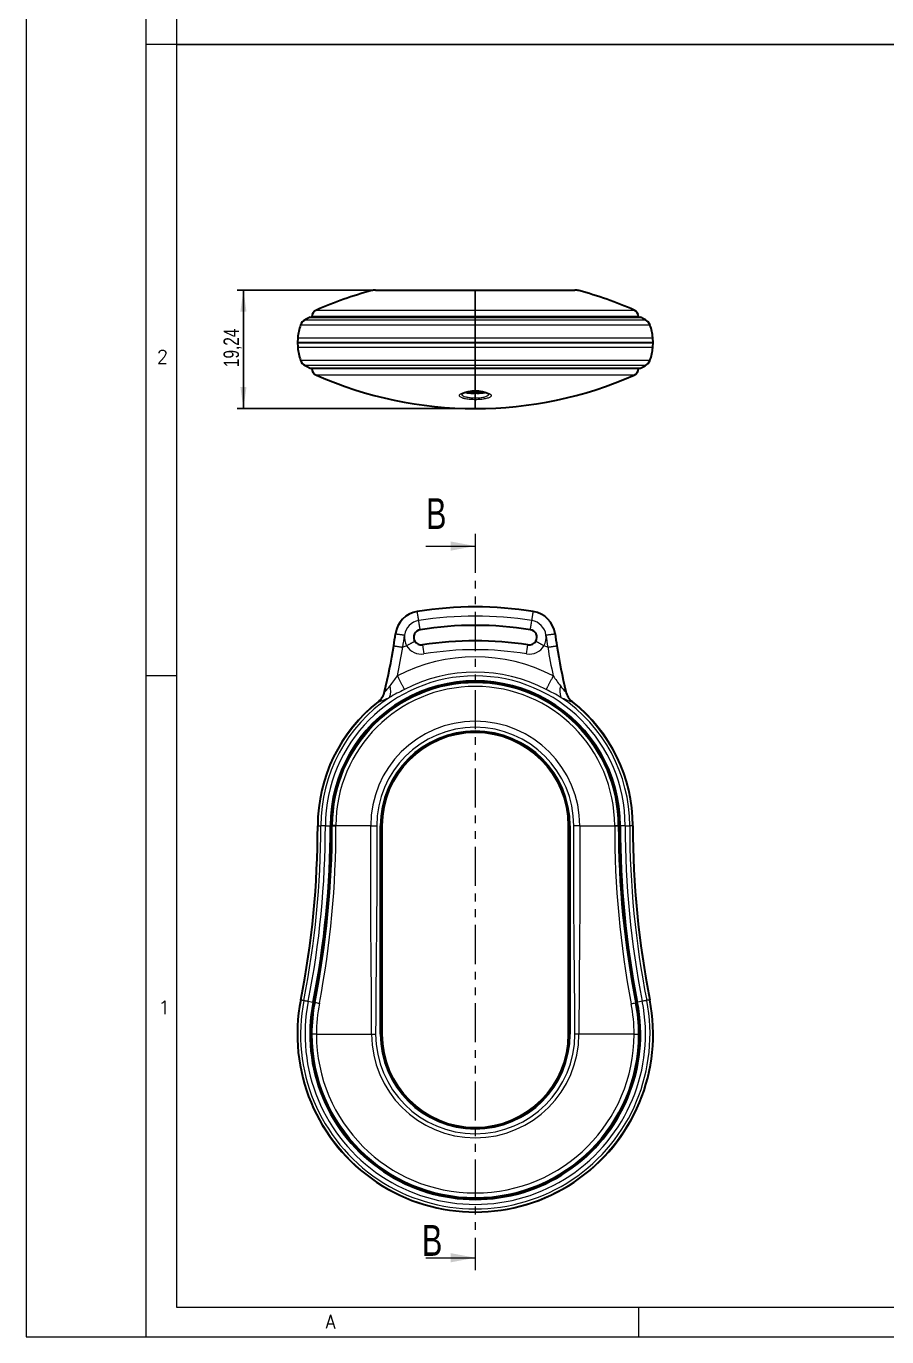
# Model space of a CAD drawing. Header units: millimetres. Extents: x 0 to 594, y 0 to 420.
# Drawn here: x 0.2 to 139.9, y 0.2 to 213 of the extents above; entities that cross this region are included whole.
import ezdxf

# ---------------------------------------------------------------- set-up
doc = ezdxf.new("R2010")
doc.units = ezdxf.units.MM
doc.linetypes.add('SLD-Durchgehend', pattern=[0])
doc.linetypes.add('SLD-Phantom', pattern=[12.7, 6.35, -1.27, 1.27, -1.27, 1.27, -1.27])
doc.layers.add('SLD-0', color=7, linetype='SLD-Durchgehend')
doc.styles.add('SLDTEXTSTYLE1', font='simplex_.ttf', dxfattribs={"width": 0.95})
doc.styles.add('SLDTEXTSTYLE3', font='ARIALN.TTF', dxfattribs={"width": 0.87})
doc.dimstyles.new('SLDDIMSTYLE0', dxfattribs={"dimtxt": 2.5, "dimasz": 3.5, "dimexe": 0, "dimexo": 0.0625, "dimtad": 1, "dimrnd": 1e-09, "dimzin": 12, "dimdsep": 46, "dimtxsty": 'SLDTEXTSTYLE3', "dimsah": 1, "dimcen": 0.09, "dimadec": 0, "dimazin": 0, "dimtfac": 1, "dimtofl": 0, "dimtmove": 0, "dimatfit": 3, "dimfxl": 0, "dimtolj": 1, "dimtzin": 12, "dimarcsym": 0})

# ---------------------------------------------------------------- blocks, each defined once
blk = doc.blocks.new('*D34')
at = {"layer": 'SLD-0'}
for p, q in [((72.1, 170.13), (34.46, 170.13)), ((35.46, 150.89), (35.46, 170.13)), ((72.1, 150.89), (34.46, 150.89))]:
    blk.add_line(p, q, dxfattribs=at)
for points in [[(35.46, 170.13), (34.96, 166.63), (35.96, 166.63)], [(35.46, 150.89), (35.96, 154.39), (34.96, 154.39)]]:
    blk.add_solid(points, dxfattribs=at)
at = {"layer": 'SLD-0', "insert": (32.23, 157.63), "char_height": 2.5, "attachment_point": 1, "rotation": 90, "style": 'SLDTEXTSTYLE3'}
blk.add_mtext('19,24', dxfattribs=at)

msp = doc.modelspace()

# ---------------------------------------------------------------- linework, layer by layer
at = {"color": 7, "linetype": 'SLD-Durchgehend', "lineweight": 0}
for p, q in [((0.19875, 419.8), (0.19875, 0.2)), ((19.59875, 419.8), (19.59875, 0.2)), ((24.59875, 415), (24.59875, 5)), ((24.59875, 210), (19.59875, 210)), ((89.91983, 170.04372), (56.27595, 170.04372)), ((47.31455, 166.88017), (98.88123, 166.88017)), ((101.46389, 164.45601), (44.73189, 164.45601)), ((45.46226, 165.29709), (100.73352, 165.29709)), ((99.61983, 165.81129), (46.57595, 165.81129)), ((101.92401, 162.29683), (44.27177, 162.29683)), ((44.27685, 162.3604), (101.91893, 162.3604)), ((44.27177, 160.88372), (101.92401, 160.88372)), ((101.91893, 160.82014), (44.27685, 160.82014)), ((44.73189, 158.72454), (101.46389, 158.72454)), ((100.73352, 157.88345), (45.46226, 157.88345)), ((46.57595, 157.36925), (99.61983, 157.36925)), ((98.88123, 156.30037), (47.31455, 156.30037)), ((74.39011, 153.5604), (71.80541, 153.5604)), ((24.59875, 107.5), (19.59875, 107.5)), ((58.40748, 104.9112), (58.39862, 104.90571)), ((87.79716, 104.90571), (87.7883, 104.9112)), ((57.31549, 103.27668), (57.31552, 103.27684)), ((57.38416, 103.26205), (57.36506, 103.25356)), ((88.81162, 103.26205), (88.83072, 103.25356)), ((88.88026, 103.27684), (88.88029, 103.27668)), ((47.52289, 83.15229), (47.57177, 83.15229)), ((47.57685, 83.15229), (47.57177, 83.15229)), ((47.57685, 83.15229), (48.03189, 83.15229)), ((48.76226, 83.15229), (48.03189, 83.15229)), ((48.76226, 83.15229), (49.58539, 83.15229)), ((49.68223, 83.16342), (49.88545, 83.18676)), ((50.46917, 83.18808), (49.88545, 83.18676)), ((49.88545, 83.15229), (49.88545, 83.18676)), ((49.88545, 83.15229), (50.46917, 83.15229)), ((50.46917, 83.18808), (50.46917, 83.15229)), ((56.12156, 83.15229), (50.46917, 83.15229)), ((56.12156, 83.15229), (57.1, 83.15229)), ((57.68419, 83.15229), (57.84857, 83.15229)), ((57.68419, 49.32729), (57.68419, 83.15229)), ((57.84857, 83.15229), (57.84857, 49.32729)), ((57.89739, 83.15229), (57.84857, 83.15229)), ((57.89739, 49.32729), (57.89739, 83.15229)), ((57.89739, 83.15229), (57.99701, 83.15229)), ((57.99701, 83.15229), (57.99701, 49.32729)), ((88.29839, 83.15229), (88.19877, 83.15229)), ((88.19877, 49.32729), (88.19877, 83.15229)), ((88.29839, 83.15229), (88.34721, 83.15229)), ((88.29839, 83.15229), (88.29839, 49.32729)), ((88.34721, 83.15229), (88.51158, 83.15229)), ((88.34721, 49.32729), (88.34721, 83.15229)), ((88.51158, 83.15229), (88.51158, 49.32729)), ((90.07421, 83.15229), (89.09578, 83.15229)), ((90.07421, 83.15229), (95.72664, 83.15229)), ((96.31033, 83.11782), (95.72661, 83.11977)), ((96.31036, 83.15229), (95.72664, 83.15229)), ((96.31036, 83.15229), (96.31033, 83.11782)), ((96.51355, 83.14116), (96.31033, 83.11782)), ((97.43352, 83.15229), (96.61039, 83.15229)), ((97.43352, 83.15229), (98.16389, 83.15229)), ((98.61893, 83.15229), (98.16389, 83.15229)), ((98.61893, 83.15229), (98.62401, 83.15229)), ((98.67289, 83.15229), (98.62401, 83.15229)), ((44.76738, 54.90831), (44.81534, 54.89887)), ((46.88815, 54.50187), (47.08377, 54.48616)), ((47.08377, 54.48616), (47.08377, 54.48616)), ((99.31193, 54.48004), (99.125, 54.42039)), ((101.4284, 54.90831), (101.38044, 54.89887)), ((47.31455, 49.32729), (46.57595, 49.32729)), ((47.31455, 49.32729), (56.27596, 49.32729)), ((56.27595, 49.32729), (56.92477, 49.32729)), ((57.68419, 49.32729), (57.84857, 49.32729)), ((57.89739, 49.32729), (57.84857, 49.32729)), ((57.99701, 49.32729), (57.89739, 49.32729)), ((88.19877, 49.32729), (88.29839, 49.32729)), ((88.29839, 49.32729), (88.34721, 49.32729)), ((88.34721, 49.32729), (88.51158, 49.32729)), ((89.91982, 49.32729), (89.27101, 49.32729)), ((98.88123, 49.32729), (89.91982, 49.32729)), ((98.88123, 49.32729), (99.61983, 49.32729)), ((24.59875, 5), (588.59875, 5)), ((99.59875, 5), (99.59875, 0.2)), ((0.19875, 0.2), (593.59875, 0.2))]:
    msp.add_line(p, q, dxfattribs=at)
at = {"color": 7, "linetype": 'SLD-Durchgehend', "lineweight": 30}
for p, q in [((56.92477, 170.13027), (89.27101, 170.13027)), ((46.28709, 165.71527), (99.91001, 165.71527)), ((46.57595, 165.81129), (46.57095, 165.71527)), ((99.62483, 165.71527), (99.61983, 165.81129)), ((44.27177, 162.29683), (44.22289, 161.59027)), ((101.97289, 161.59027), (101.92401, 162.29683)), ((44.22289, 161.59027), (44.27177, 160.88372)), ((44.22472, 161.59027), (101.97248, 161.59027)), ((101.92401, 160.88372), (101.97289, 161.59027)), ((46.28709, 157.46527), (99.91001, 157.46527)), ((46.57095, 157.46527), (46.57595, 157.36925)), ((99.61983, 157.36925), (99.62483, 157.46527)), ((72.8479, 153.46976), (72.8479, 153.40353)), ((73.3479, 153.40353), (73.3479, 153.46976)), ((58.39372, 104.96524), (58.38825, 104.94205)), ((87.80753, 104.94205), (87.80206, 104.96524))]:
    msp.add_line(p, q, dxfattribs=at)
at = {"color": 7, "linetype": 'SLD-Phantom', "lineweight": 15}
msp.add_line((73.09789, 130.56751), (73.09789, 11.03346), dxfattribs=at)
at = {"color": 7, "linetype": 'SLD-Durchgehend', "lineweight": 15}
for p, q in [((65.09789, 128.56751), (73.09789, 128.56751)), ((65.09789, 13.03346), (73.09789, 13.03346))]:
    msp.add_line(p, q, dxfattribs=at)
at = {"color": 7, "linetype": 'SLD-Durchgehend', "lineweight": 30, "flags": 128}
for points in [[(46.28539, 165.71527), (45.53809, 165.33607), (45.4639, 165.29762)], [(100.73099, 165.29743), (100.49801, 165.41785), (99.91039, 165.71527)], [(45.46479, 157.88311), (45.69777, 157.76269), (46.28539, 157.46527)], [(99.91039, 157.46527), (100.65769, 157.84447), (100.73188, 157.88292)], [(71.8622, 153.46691), (71.86235, 153.46709), (71.8628, 153.46762), (71.86355, 153.46852), (71.8646, 153.46976)], [(74.33119, 153.46976), (74.33224, 153.46852), (74.33299, 153.46762), (74.33344, 153.46709), (74.33359, 153.46691)]]:
    msp.add_lwpolyline(points, dxfattribs=at)
at = {"color": 7, "linetype": 'SLD-Durchgehend', "lineweight": 0, "flags": 128}
for points in [[(71.28559, 152.52237), (71.19717, 152.54599), (71.11352, 152.57067), (71.03408, 152.59661), (70.95985, 152.6235), (70.84802, 152.67033), (70.75176, 152.7193), (70.66969, 152.77151), (70.60508, 152.82527), (70.55829, 152.8803), (70.52962, 152.93616), (70.51925, 152.99404), (70.52824, 153.052), (70.55616, 153.10893), (70.60278, 153.16513), (70.67008, 153.22179), (70.7565, 153.27683), (70.85783, 153.32811), (70.97594, 153.3771), (71.1145, 153.42477), (71.26916, 153.4692), (71.42961, 153.50793), (71.60249, 153.5431), (71.79259, 153.5753), (71.99325, 153.6031), (72.18982, 153.62493), (72.39299, 153.64248), (72.60779, 153.65589), (72.82642, 153.66445), (73.03505, 153.668), (73.24411, 153.66712), (73.45827, 153.66157), (73.66976, 153.65138), (73.86967, 153.63724), (74.06432, 153.61897), (74.25761, 153.59605), (74.44267, 153.56912), (74.54347, 153.55215), (74.64102, 153.534), (74.73592, 153.51455), (74.82711, 153.49399), (74.98279, 153.45397), (75.12459, 153.4108), (75.25512, 153.36342), (75.36918, 153.31343), (75.46344, 153.26277), (75.54098, 153.21038), (75.60274, 153.1551), (75.64603, 153.09876), (75.67042, 153.0422), (75.67624, 152.98538), (75.66275, 152.92707), (75.62966, 152.86931), (75.57826, 152.81357), (75.50846, 152.75914), (75.41771, 152.70488), (75.30845, 152.65285), (75.18681, 152.60539), (75.04954, 152.56071), (74.89253, 152.51793), (74.72093, 152.4788), (74.5468, 152.44557), (74.36196, 152.41616), (74.16151, 152.3901), (73.95254, 152.36858), (73.74978, 152.35268), (73.54235, 152.34109), (73.32529, 152.33377), (73.10649, 152.33119), (72.89827, 152.33318), (72.69143, 152.33946), (72.48153, 152.35037), (72.27613, 152.36568), (72.08238, 152.38466), (71.89553, 152.40753), (71.71193, 152.43493), (71.53812, 152.46605), (71.40844, 152.49312), (71.28559, 152.52237)], [(71.50455, 152.81213), (71.61204, 152.78314), (71.72654, 152.75607), (71.87521, 152.72587), (72.03216, 152.69916), (72.2012, 152.67555), (72.3768, 152.65604), (72.5518, 152.64123), (72.7306, 152.63054), (72.91735, 152.62394), (73.10545, 152.62185), (73.29219, 152.62427), (73.47751, 152.63114), (73.66561, 152.64283), (73.84933, 152.65906), (74.02775, 152.67979), (74.19906, 152.70476), (74.367, 152.73475), (74.52485, 152.76877), (74.67152, 152.80653), (74.80601, 152.84771), (74.93096, 152.8934), (75.04125, 152.942), (75.13479, 152.99231), (75.21292, 153.04469), (75.27674, 153.10038), (75.32342, 153.15745), (75.35189, 153.21336), (75.35996, 153.2508)], [(63.91628, 116.46894), (63.90149, 116.56196), (63.88677, 116.65461), (63.87216, 116.74653), (63.85773, 116.83735), (63.84352, 116.92672), (63.82961, 117.01428), (63.81604, 117.09969), (63.80286, 117.18261), (63.79013, 117.26272), (63.7779, 117.33969), (63.76621, 117.41322), (63.75512, 117.48303), (63.74466, 117.54884), (63.73488, 117.61038), (63.72581, 117.66742), (63.7175, 117.71973), (63.70997, 117.76711), (63.70326, 117.80935), (63.69738, 117.84632), (63.69237, 117.87784), (63.68825, 117.90381), (63.68502, 117.9241), (63.68271, 117.93866), (63.68131, 117.94742), (63.68085, 117.95035)], [(82.2795, 116.46894), (82.29429, 116.56196), (82.30901, 116.65461), (82.32362, 116.74653), (82.33805, 116.83735), (82.35226, 116.92672), (82.36617, 117.01428), (82.37974, 117.09969), (82.39292, 117.18261), (82.40565, 117.26272), (82.41788, 117.33969), (82.42957, 117.41322), (82.44066, 117.48303), (82.45112, 117.54884), (82.4609, 117.61038), (82.46997, 117.66742), (82.47828, 117.71973), (82.48581, 117.76711), (82.49252, 117.80935), (82.4984, 117.84632), (82.50341, 117.87784), (82.50753, 117.90381), (82.51076, 117.9241), (82.51307, 117.93866), (82.51447, 117.94742), (82.51493, 117.95035)], [(64.1517, 114.98753), (64.15124, 114.99045), (64.14984, 114.99921), (64.14753, 115.01377), (64.14431, 115.03407), (64.14018, 115.06003), (64.13517, 115.09156), (64.1293, 115.12852), (64.12258, 115.17077), (64.11505, 115.21814), (64.10674, 115.27045), (64.09767, 115.32749), (64.08789, 115.38904), (64.07744, 115.45484), (64.06634, 115.52465), (64.05466, 115.59819), (64.04242, 115.67516), (64.02969, 115.75526), (64.01651, 115.83818), (64.00294, 115.92359), (63.98903, 116.01116), (63.97482, 116.10053), (63.96039, 116.19135), (63.94578, 116.28327), (63.93106, 116.37592), (63.91628, 116.46894)], [(82.04408, 114.98753), (82.04454, 114.99045), (82.04593, 114.99921), (82.04825, 115.01377), (82.05147, 115.03407), (82.0556, 115.06003), (82.06061, 115.09156), (82.06648, 115.12852), (82.0732, 115.17077), (82.08073, 115.21814), (82.08904, 115.27045), (82.09811, 115.32749), (82.10789, 115.38904), (82.11834, 115.45484), (82.12944, 115.52465), (82.14112, 115.59819), (82.15336, 115.67516), (82.16609, 115.75526), (82.17926, 115.83818), (82.19284, 115.92359), (82.20675, 116.01116), (82.22096, 116.10053), (82.23539, 116.19135), (82.25, 116.28327), (82.26472, 116.37592), (82.2795, 116.46894)], [(60.13737, 114.33098), (60.1403, 114.33058), (60.14909, 114.32938), (60.16369, 114.32737), (60.18406, 114.32458), (60.21011, 114.321), (60.24173, 114.31666), (60.27881, 114.31157), (60.32119, 114.30575), (60.36871, 114.29923), (60.42119, 114.29203), (60.4784, 114.28417), (60.54014, 114.2757), (60.60616, 114.26664), (60.67618, 114.25702), (60.74995, 114.2469), (60.82716, 114.2363), (60.90752, 114.22527), (60.9907, 114.21385), (61.07638, 114.20209), (61.16422, 114.19003), (61.25387, 114.17773), (61.34498, 114.16522), (61.43718, 114.15256), (61.53013, 114.13981), (61.62344, 114.127)], [(61.95736, 112.39365), (62.03924, 112.44021), (62.12079, 112.48658), (62.20169, 112.53259), (62.28164, 112.57805), (62.3603, 112.62278), (62.43737, 112.66661), (62.51255, 112.70935), (62.58553, 112.75086), (62.65604, 112.79095), (62.72379, 112.82948), (62.78851, 112.86629), (62.84996, 112.90122), (62.90788, 112.93416), (62.96205, 112.96497), (63.01226, 112.99352), (63.0583, 113.0197), (63.1, 113.04341), (63.13719, 113.06456), (63.16972, 113.08306), (63.19747, 113.09883), (63.22032, 113.11183), (63.23819, 113.12199), (63.251, 113.12928), (63.25871, 113.13366), (63.26129, 113.13512)], [(82.93449, 113.13512), (82.93707, 113.13366), (82.94477, 113.12928), (82.95759, 113.12199), (82.97546, 113.11183), (82.99831, 113.09883), (83.02606, 113.08306), (83.05859, 113.06456), (83.09578, 113.04341), (83.13748, 113.0197), (83.18352, 112.99352), (83.23373, 112.96497), (83.2879, 112.93416), (83.34582, 112.90122), (83.40726, 112.86629), (83.47199, 112.82948), (83.53974, 112.79095), (83.61025, 112.75086), (83.68323, 112.70935), (83.75841, 112.66661), (83.83548, 112.62278), (83.91414, 112.57805), (83.99409, 112.53259), (84.07499, 112.48658), (84.15654, 112.44021), (84.23842, 112.39365)], [(84.57234, 114.127), (84.66565, 114.13981), (84.7586, 114.15256), (84.8508, 114.16522), (84.94191, 114.17773), (85.03156, 114.19003), (85.1194, 114.20209), (85.20508, 114.21385), (85.28826, 114.22527), (85.36862, 114.2363), (85.44583, 114.2469), (85.5196, 114.25702), (85.58962, 114.26664), (85.65564, 114.2757), (85.71737, 114.28417), (85.77459, 114.29203), (85.82707, 114.29923), (85.87459, 114.30575), (85.91697, 114.31157), (85.95405, 114.31666), (85.98567, 114.321), (86.01172, 114.32458), (86.03208, 114.32737), (86.04669, 114.32938), (86.05547, 114.33058), (86.05841, 114.33098)], [(59.85007, 112.38085), (59.853, 112.38038), (59.86176, 112.37901), (59.87632, 112.37672), (59.89662, 112.37352), (59.92259, 112.36943), (59.95413, 112.36447), (59.9911, 112.35865), (60.03336, 112.352), (60.08074, 112.34454), (60.13306, 112.3363), (60.19012, 112.32732), (60.25167, 112.31763), (60.3175, 112.30727), (60.38732, 112.29628), (60.46087, 112.2847), (60.53786, 112.27258), (60.61799, 112.25997), (60.70093, 112.24691), (60.78636, 112.23347), (60.87394, 112.21968), (60.96333, 112.20561), (61.05417, 112.19131), (61.14611, 112.17684), (61.23879, 112.16225), (61.33183, 112.14761)], [(84.86395, 112.14761), (84.95699, 112.16225), (85.04967, 112.17684), (85.14161, 112.19131), (85.23245, 112.20561), (85.32184, 112.21968), (85.40942, 112.23347), (85.49485, 112.24691), (85.57779, 112.25997), (85.65792, 112.27258), (85.73491, 112.2847), (85.80846, 112.29628), (85.87828, 112.30727), (85.9441, 112.31763), (86.00566, 112.32732), (86.06272, 112.3363), (86.11504, 112.34454), (86.16242, 112.352), (86.20468, 112.35865), (86.24165, 112.36447), (86.27318, 112.36943), (86.29916, 112.37352), (86.31946, 112.37672), (86.33402, 112.37901), (86.34278, 112.38038), (86.34571, 112.38085)], [(60.44608, 107.49847), (60.5069, 107.38144), (60.56748, 107.26485), (60.62771, 107.14895), (60.68747, 107.03395), (60.74664, 106.92009), (60.80511, 106.80757), (60.86277, 106.69663), (60.91949, 106.58746), (60.97518, 106.4803), (61.02973, 106.37534), (61.08302, 106.27279), (61.13496, 106.17285), (61.18544, 106.07571), (61.23436, 105.98156), (61.28164, 105.89058), (61.32718, 105.80296), (61.37088, 105.71885), (61.41268, 105.63842), (61.45247, 105.56184), (61.4902, 105.48925), (61.52578, 105.42078), (61.55915, 105.35657), (61.59023, 105.29675)], [(85.7497, 107.49847), (85.68888, 107.38144), (85.6283, 107.26485), (85.56807, 107.14895), (85.50831, 107.03395), (85.44913, 106.92009), (85.39067, 106.80757), (85.33301, 106.69663), (85.27628, 106.58746), (85.2206, 106.4803), (85.16605, 106.37534), (85.11276, 106.27279), (85.06082, 106.17285), (85.01034, 106.07571), (84.96142, 105.98156), (84.91414, 105.89058), (84.8686, 105.80296), (84.8249, 105.71885), (84.7831, 105.63842), (84.7433, 105.56184), (84.70558, 105.48925), (84.67, 105.42078), (84.63663, 105.35657), (84.60555, 105.29675)], [(58.38825, 104.94205), (58.38426, 104.91951), (58.38541, 104.90564), (58.3902, 104.90234), (58.39862, 104.90571)], [(87.79716, 104.90571), (87.80716, 104.90257), (87.81159, 104.91049), (87.8117, 104.91698), (87.80753, 104.94205)], [(57.36506, 103.25356), (57.34102, 103.25002), (57.32471, 103.25266), (57.31615, 103.26156), (57.31549, 103.27668)], [(88.88029, 103.27668), (88.87846, 103.25912), (88.86226, 103.25034), (88.83072, 103.25356)], [(56.27596, 49.32729), (56.27078, 51.97574), (56.25632, 54.62416), (56.23511, 57.27261), (56.21054, 59.92102), (56.18311, 62.82451), (56.15893, 65.72802), (56.14135, 68.63165), (56.13017, 71.53535), (56.12405, 74.43956), (56.12157, 77.34379), (56.12156, 83.15229)], [(57.1, 83.15229), (57.10269, 77.34223), (57.10166, 74.43719), (57.0955, 71.53217), (57.08184, 68.62715), (57.05924, 65.7222), (57.0287, 62.81724), (56.99575, 59.91231), (56.96808, 57.26616), (56.9454, 54.61997), (56.93025, 51.97365), (56.92477, 49.32729)], [(89.27101, 49.32729), (89.26554, 51.97356), (89.25038, 54.6198), (89.2277, 57.26608), (89.20003, 59.91231), (89.16708, 62.81719), (89.13653, 65.72209), (89.11394, 68.6271), (89.10028, 71.53217), (89.09411, 74.43719), (89.09309, 77.34221), (89.09578, 83.15229)], [(90.07421, 83.15229), (90.07421, 77.34382), (90.07173, 74.43958), (90.06561, 71.53535), (90.05443, 68.63171), (90.03685, 65.72813), (90.01267, 62.82456), (89.98524, 59.92102), (89.96067, 57.27271), (89.93946, 54.62435), (89.925, 51.97584), (89.91982, 49.32729)], [(95.72662, 83.11977), (95.72664, 83.15219), (95.72664, 83.15229)], [(44.82032, 54.89789), (44.81962, 54.89802), (44.81895, 54.89816), (44.81829, 54.89828), (44.81766, 54.89841), (44.81705, 54.89853), (44.81646, 54.89865), (44.81589, 54.89876), (44.81534, 54.89887)], [(44.82032, 54.89789), (44.86447, 54.88919), (44.92671, 54.87693), (45.00699, 54.86111), (45.08265, 54.84621), (45.16928, 54.82914), (45.26678, 54.80993)], [(45.26678, 54.80993), (45.3002, 54.80335), (45.33907, 54.79569), (45.38324, 54.78699), (45.43252, 54.77728), (45.48673, 54.76661), (45.54564, 54.755), (45.60901, 54.74252), (45.67659, 54.7292), (45.74812, 54.71511), (45.82329, 54.7003), (45.90182, 54.68483), (45.98338, 54.66877)], [(45.98338, 54.66877), (46.43484, 54.57983), (46.79099, 54.50967)], [(100.2124, 54.66877), (99.76094, 54.57983), (99.40479, 54.50967)], [(100.929, 54.80993), (100.89558, 54.80335), (100.85671, 54.79569), (100.81254, 54.78699), (100.76326, 54.77728), (100.70905, 54.76661), (100.65014, 54.755), (100.58677, 54.74252), (100.51919, 54.7292), (100.44766, 54.71511), (100.37248, 54.7003), (100.29396, 54.68483), (100.2124, 54.66877)], [(101.37546, 54.89789), (101.33131, 54.88919), (101.26907, 54.87693), (101.18879, 54.86111), (101.11313, 54.84621), (101.0265, 54.82914), (100.929, 54.80993)], [(101.37546, 54.89789), (101.37616, 54.89802), (101.37683, 54.89816), (101.37748, 54.89828), (101.37812, 54.89841), (101.37873, 54.89853), (101.37932, 54.89865), (101.37989, 54.89876), (101.38044, 54.89887)]]:
    msp.add_lwpolyline(points, dxfattribs=at)
at = {"color": 7, "linetype": 'SLD-Durchgehend', "lineweight": 30}
for centre, radius, start, end in [((73.09787, 108.11781), 64.17004, 105.1974329, 113.6905609), ((56.92477, 167.65527), 2.475, 90, 105.1974398), ((89.27101, 167.65527), 2.475, 74.8026175, 90), ((73.09791, 108.11781), 64.17004, 66.3094391, 74.8025671), ((47.81177, 165.74696), 1.2375, 113.6904799, 177.0199922), ((98.38401, 165.74696), 1.2375, 2.9800078, 66.3095201), ((52.6316, 161.63805), 8.38516, 160.3658536, 175.058036), ((46.14868, 163.96336), 1.5, 117.2330836, 160.8265739), ((100.0471, 163.96336), 1.5, 19.1734261, 62.7669164), ((93.55196, 161.6343), 8.3977, 4.9607243, 19.6311579), ((47.26462, 162.08979), 3, 174.8245805, 176.0426819), ((98.93116, 162.08979), 3, 3.9573181, 5.1754195), ((47.26462, 161.09076), 3, 183.9573181, 185.1754195), ((52.64368, 161.54621), 8.39755, 184.9605946, 199.6312888), ((93.56417, 161.5425), 8.38517, 340.3658634, 355.0580282), ((98.93116, 161.09076), 3, 354.8245805, 356.0426819), ((46.14868, 159.21718), 1.5, 199.1734261, 242.7669164), ((100.0471, 159.21718), 1.5, 297.2330836, 340.8265739), ((47.81177, 157.43359), 1.2375, 182.980034, 246.3094939), ((73.09789, 215.06278), 64.1701, 246.3094433, 269.9999988), ((73.09789, 215.06277), 64.17009, 270.0000016, 293.6905578), ((98.38401, 157.43359), 1.2375, 293.6905061, 357.019966), ((73.09791, 148.14702), 5.57417, 65.8675124, 114.1309422), ((73.0979, 163.39027), 10, 261.098146, 262.9018686), ((73.0979, 163.39027), 9.99687, 262.9134588, 267.420012), ((72.7479, 158.39824), 4.99571, 268.8530234, 271.1469766), ((73.0979, 164.42637), 10.95946, 268.6928933, 271.3071067), ((73.4479, 158.39824), 4.99571, 268.8530234, 271.1469766), ((73.0979, 163.39027), 9.99687, 272.579988, 277.0865412), ((73.0979, 163.39027), 10, 277.0981314, 278.9137822), ((64.34789, 113.75302), 4.25, 99.0299464, 172.1840127), ((73.09789, 58.69396), 60, 80.9700536, 99.0299464), ((81.84789, 113.75302), 4.25, 7.8159873, 80.9700536), ((64.34789, 113.75302), 1.25, 99.0299464, 209.6246096), ((73.09789, 58.69396), 57, 80.9700536, 99.0299464), ((81.84789, 113.75302), 1.25, 330.3753904, 80.9700536), ((-38.93362, 127.93019), 100, 351.054587, 352.1840127), ((64.34792, 113.75307), 1.25005, 209.6262141, 279.0283834), ((73.09789, 58.69338), 54.50058, 80.9701501, 99.0298499), ((81.84789, 113.75301), 1.25, 260.9699302, 330.3755047), ((185.1294, 127.93019), 100, 187.8159873, 188.945413), ((-38.93361, 127.93018), 99.99998, 346.7099163, 351.0545897), ((185.12863, 127.93003), 99.99921, 188.9453935, 193.2901005), ((73.09789, 83.15229), 23.5125, 359.9999968, 180.0000032), ((73.09789, 83.15229), 23.41566, 359.9727785, 179.9727785), ((55.44424, 105.66029), 3.03026, 308.1359114, 346.7401167), ((90.75132, 105.66015), 3.03002, 193.2582974, 231.8657194), ((73.0979, 83.15228), 25.57501, 128.104791, 179.9999852), ((73.09789, 83.15229), 25.575, 0.0000058, 51.895218), ((-98.60511, 83.15228), 146.128, 348.8555996, 0.000005), ((-98.60549, 83.15231), 148.19088, 348.8556144, 359.9999909), ((-98.60524, 83.15229), 148.28747, 348.8599029, 0.0042985), ((244.80101, 83.15229), 148.28747, 180.0042985, 191.1486941), ((244.80109, 83.1523), 148.1907, 180.0000023, 191.1443924), ((244.80069, 83.15226), 146.12779, 179.9999872, 191.1444082), ((73.09789, 49.32729), 28.875, 168.8556058, 11.1443942), ((73.09789, 49.32729), 26.8125, 168.8556026, 11.1443974), ((73.09789, 49.32729), 26.71566, 168.8317454, 11.1205366)]:
    msp.add_arc(centre, radius, start, end, dxfattribs=at)
at = {"color": 7, "linetype": 'SLD-Durchgehend', "lineweight": 0}
for centre, radius, start, end in [((71.59743, 153.68247), 0.87528, 209.5442568, 263.9087104), ((73.09789, 58.69396), 58.5, 80.9700536, 99.0299464), ((64.34789, 113.75302), 2.75, 99.0299464, 172.1840127), ((81.84789, 113.75302), 2.75, 7.8159873, 80.9700536), ((-38.93362, 127.93019), 101.5, 351.054587, 352.1840127), ((64.34789, 113.75302), 2.75, 172.1840127, 209.6246096), ((81.84789, 113.75302), 2.75, 330.3753904, 7.8159873), ((185.1294, 127.93019), 101.5, 187.8159873, 188.945413), ((-33.69924, 127.84393), 96.31863, 347.8055128, 350.6211079), ((73.09789, 83.15229), 31.29167, 110.856102, 112.086911), ((64.31844, 113.7662), 2.73104, 210.1704982, 279.4943245), ((173.07438, 128.65454), 109.72328, 188.4566544, 189.2207803), ((73.09789, 59.46383), 52.27652, 80.8322684, 99.1677316), ((-26.86056, 128.65181), 109.70503, 350.7791201, 351.5433731), ((81.88037, 113.75975), 2.72518, 260.4204522, 329.9147104), ((73.09789, 83.15229), 31.29167, 67.913089, 69.143898), ((179.8945, 127.84383), 96.3181, 189.3788843, 192.1944951), ((73.09789, 83.15229), 27.43729, 62.540769, 117.459231), ((73.09789, 83.15229), 24.33563, 0, 180), ((40.07259, 121.14467), 24.52137, 321.5112286, 326.185756), ((73.09789, 83.15229), 24.95603, 62.540769, 117.459231), ((107.5448, 122.18327), 26.28059, 213.9707581, 218.3322142), ((73.09789, 83.15228), 23.21247, 0.0000263, 179.9148904), ((73.09789, 83.15223), 22.62875, 0.0001502, 179.9092374), ((55.49728, 105.62609), 2.97079, 307.7363943, 346.6880045), ((55.50531, 105.56635), 2.96778, 308.803299, 347.1379868), ((55.51218, 105.56571), 2.96836, 309.0978182, 347.2618151), ((54.38537, 109.32877), 5.97431, 312.3172389, 324.7827882), ((56.41638, 105.05647), 2.96741, 339.2964476, 16.183275), ((96.93953, 36.67616), 77.19041, 117.2548675, 119.2759509), ((48.17886, 34.67232), 79.46518, 60.7529887, 62.7162114), ((89.77939, 105.05647), 2.96741, 163.8167168, 200.7036175), ((91.38379, 108.95199), 5.40884, 214.5625987, 228.3373742), ((90.68361, 105.56571), 2.96837, 192.738236, 230.9021774), ((90.69047, 105.56635), 2.96778, 192.8620132, 231.196701), ((90.69849, 105.62608), 2.97078, 193.3119546, 232.2636466), ((73.09789, 83.15229), 25.52612, 128.0495175, 180), ((73.09789, 83.15229), 25.52104, 128.004, 180), ((73.09789, 83.15229), 25.066, 123.6944937, 180), ((51.55781, 119.96077), 17.68598, 289.2344112, 295.5730555), ((73.09789, 83.15229), 25.066, 0, 56.3055063), ((94.80375, 120.36291), 18.12029, 244.5029837, 250.6895496), ((73.09789, 83.15229), 25.52104, 0, 51.996), ((73.09789, 83.15229), 25.52612, 0, 51.9504825), ((73.09789, 83.15229), 16.97633, 0.0000023, 180), ((73.09789, 83.15229), 15.99789, 0, 180), ((73.09789, 83.15229), 15.41369, 0, 180), ((73.09789, 83.15229), 15.24932, 0, 180), ((73.09789, 83.15229), 15.2005, 0, 180), ((73.09789, 83.15229), 15.10088, 0, 180), ((-98.60524, 83.15229), 146.177, 348.8556044, 0), ((-98.60524, 83.15229), 146.18208, 348.8556044, 0), ((-98.60524, 83.15229), 146.63712, 348.8556044, 0), ((-98.60524, 83.15229), 147.3675, 348.8556044, 0), ((-98.51807, 83.1865), 148.40353, 348.8490816, 359.9867902), ((-101.33212, 82.73588), 151.80186, 349.2168328, 0.1571702), ((247.53839, 82.73648), 151.81226, 179.8553431, 190.8073815), ((244.70523, 83.18577), 148.39492, 180.0262342, 191.1771663), ((244.80101, 83.15229), 147.3675, 180, 191.1443956), ((244.80101, 83.15229), 146.63712, 180, 191.1443956), ((244.80101, 83.15229), 146.18208, 180, 191.1443956), ((244.80101, 83.15229), 146.177, 180, 191.1443956), ((73.09789, 49.32729), 28.82612, 168.8556044, 11.1443956), ((73.09789, 49.32729), 28.82104, 168.8556044, 11.1443956), ((73.09789, 49.32729), 28.366, 168.8556044, 11.1443956), ((73.09789, 49.32729), 27.63563, 168.8556044, 11.1443956), ((73.03907, 49.32676), 26.46312, 168.7572762, 179.9988465), ((50.65537, 69.41906), 15.35408, 256.5488965, 259.2416309), ((73.99229, 49.32453), 26.67774, 169.1750462, 179.9940779), ((95.34101, 70.50841), 16.52704, 280.7327284, 283.2356892), ((72.18599, 49.32325), 26.69524, 0.008659, 10.6799466), ((73.1557, 49.32668), 26.46413, 0.0013125, 11.0973074), ((73.09789, 49.32732), 26.52194, 180.0000578, 359.9999422), ((73.09789, 49.3273), 25.78334, 180.0000332, 359.9999668), ((73.09789, 49.32729), 16.82194, 180, 0), ((73.09789, 49.32729), 16.17312, 180, 0), ((73.09789, 49.32729), 15.41369, 180, 0), ((73.09789, 49.32729), 15.24932, 180, 0), ((73.09789, 49.32729), 15.2005, 180, 0), ((73.09789, 49.32729), 15.10088, 180, 0)]:
    msp.add_arc(centre, radius, start, end, dxfattribs=at)
at = {"color": 7, "linetype": 'SLD-Durchgehend', "lineweight": 15}
for points in [[(73.09789, 128.56751), (69.09789, 129.31751), (69.09789, 127.81751)], [(73.09789, 13.03346), (69.09789, 13.78346), (69.09789, 12.28346)]]:
    msp.add_solid(points, dxfattribs=at)
at = {"layer": 'SLD-0'}
for p, q in [((24.59875, 210), (401.27883, 210)), ((73.09789, 150.89268), (73.09789, 170.13027))]:
    msp.add_line(p, q, dxfattribs=at)

# ---------------------------------------------------------------- texts
at = {"color": 7, "linetype": 'Continuous', "lineweight": 0, "char_height": 2.2, "attachment_point": 1, "style": 'SLDTEXTSTYLE1'}
for s, insert in [('2', (21.42224, 160.38789)), ('1', (21.69744, 54.75738)), ('A', (48.78, 3.77195))]:
    msp.add_mtext(s, dxfattribs=dict(at, insert=insert))
at = {"color": 7, "linetype": 'Continuous', "char_height": 5, "attachment_point": 1, "style": 'SLDTEXTSTYLE3'}
for insert in [(65.09789, 136.33967), (64.42487, 18.34183)]:
    msp.add_mtext('B', dxfattribs=dict(at, insert=insert))

# ---------------------------------------------------------------- dimensions: what is measured, and where the dimension line sits
at = {"layer": 'SLD-0'}
dim = msp.add_linear_dim(base=(35.45661, 170.13027), p1=(73.09789, 150.89268), p2=(73.09789, 170.13027), angle=90, dimstyle='SLDDIMSTYLE0', dxfattribs=at)
dim.commit()
dim.dimension.update_dxf_attribs({"geometry": '*D34', "text_midpoint": (35.45661, 161.15483), "dimtype": 160})

doc.saveas('drawing.dxf')
